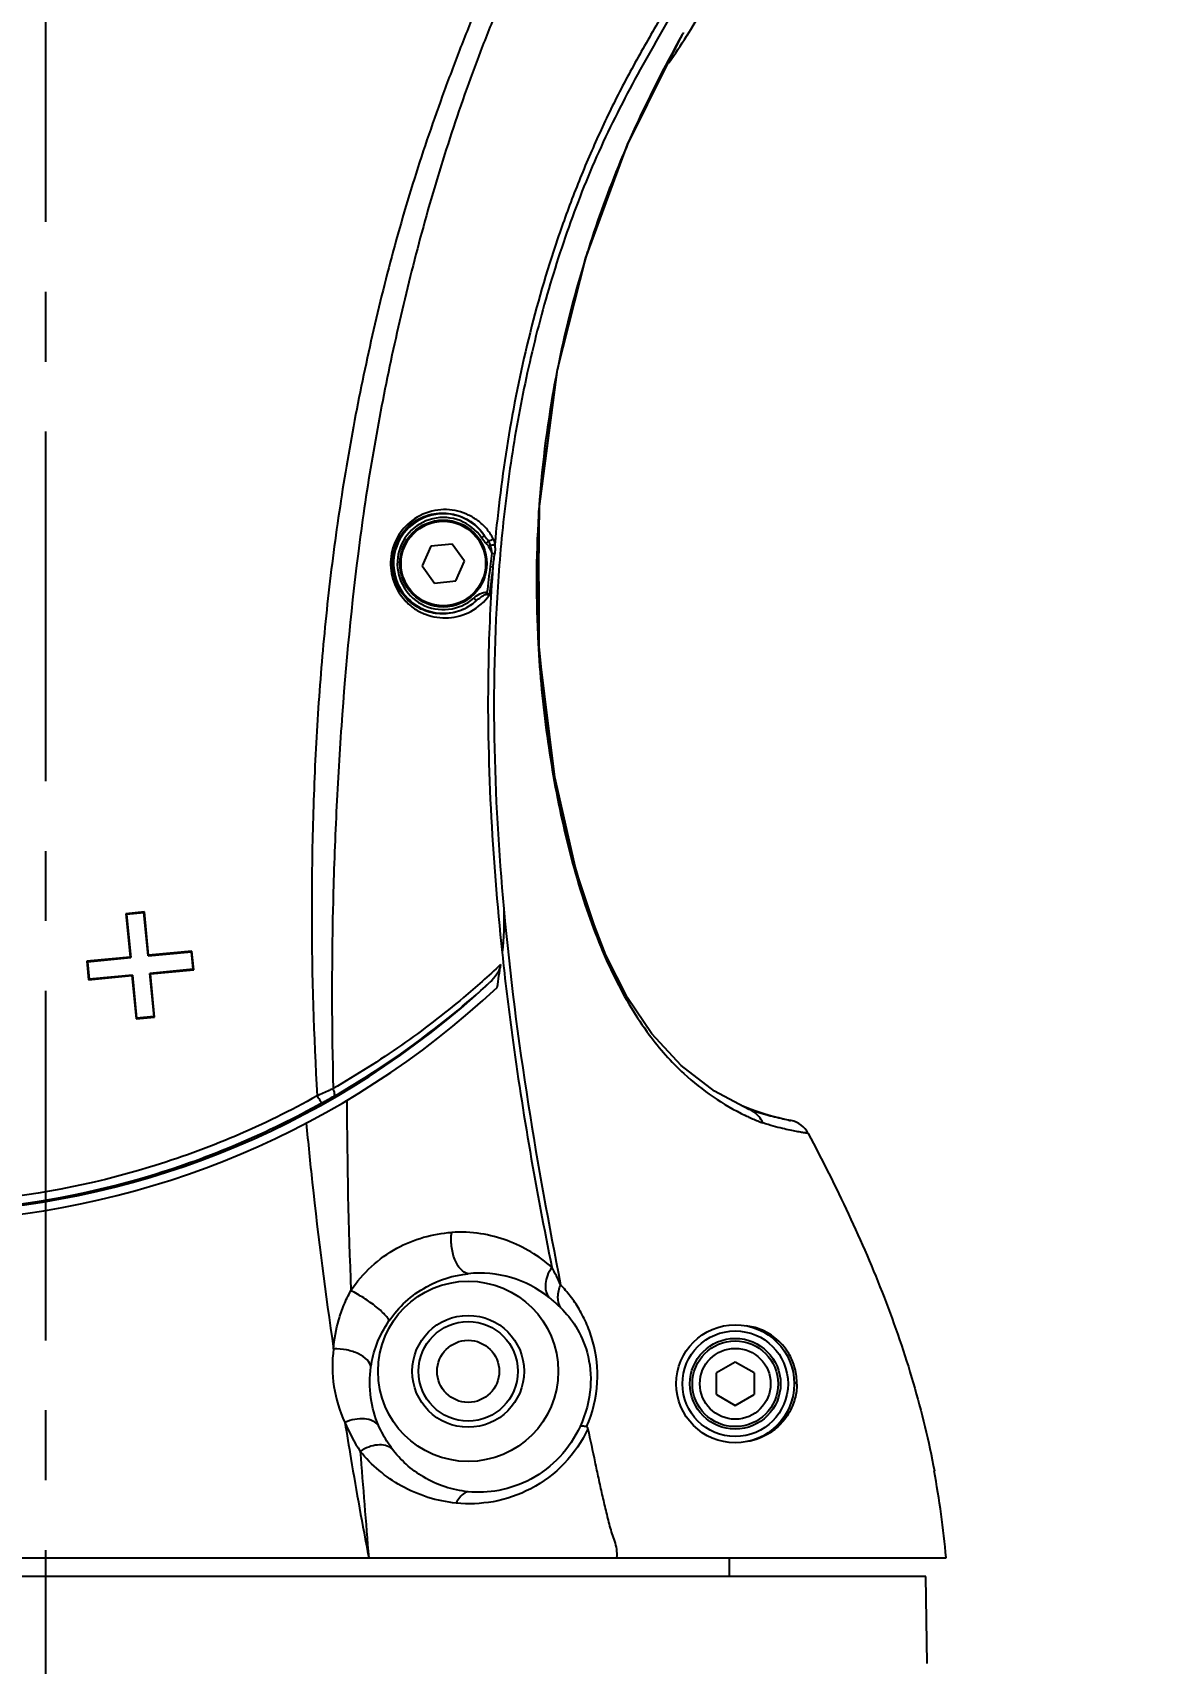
# Model space of a CAD drawing. Header units: millimetres. Extents: x 5828 to 6704, y 123 to 421.
# Drawn here: x 6604.46 to 6610.55, y 327.34 to 336.09 of the extents above; entities that cross this region are included whole.
import ezdxf

# ---------------------------------------------------------------- set-up
doc = ezdxf.new("R2010")
doc.units = ezdxf.units.MM
doc.linetypes.add('CENTER', pattern=[0.6, 0.375, -0.075, 0.075, -0.075])
for name, color, linetype in [('中心线', 7, 'Continuous'), ('外形图', 7, 'Continuous'), ('尺寸标注', 7, 'Continuous'), ('运动范围', 7, 'Continuous')]:
    doc.layers.add(name, color=color, linetype=linetype)
doc.styles.add('微软雅黑', font='msyh.ttc', dxfattribs={"height": 1.5})
doc.dimstyles.new('尺寸标注_1_15比例', dxfattribs={"dimtxt": 1.5, "dimasz": 1.25, "dimexe": 0.5, "dimexo": 0.4, "dimgap": 0.5, "dimtad": 1, "dimdec": 1, "dimlfac": 15, "dimdsep": 46, "dimtxsty": '微软雅黑', "dimcen": 0.09, "dimadec": 0, "dimazin": 0, "dimtp": 0.01, "dimtm": 0.01, "dimtfac": 1, "dimtdec": 1, "dimtofl": 0, "dimtmove": 0, "dimatfit": 3, "dimfxl": 1, "dimtolj": 1, "dimarcsym": 0})

# ---------------------------------------------------------------- blocks, each defined once
blk = doc.blocks.new('*D957')
at = {"layer": 'Defpoints', "color": 0}
for p in [(6604.5266, 374.6213), (6612.86, 316.2413), (6654.4669, 316.2413)]:
    blk.add_point(p, dxfattribs=at)
at = {"layer": '尺寸标注', "color": 0, "lineweight": -2}
for p, q in [((6604.9266, 374.6213), (6654.9669, 374.6213)), ((6654.4669, 373.3713), (6654.4669, 317.4913)), ((6613.26, 316.2413), (6654.9669, 316.2413))]:
    blk.add_line(p, q, dxfattribs=at)
at = {"layer": '尺寸标注', "color": 0}
for points in [[(6654.6753, 373.3713), (6654.2586, 373.3713), (6654.4669, 374.6213)], [(6654.2586, 317.4913), (6654.6753, 317.4913), (6654.4669, 316.2413)]]:
    blk.add_solid(points, dxfattribs=at)
at = {"layer": '尺寸标注', "color": 0, "insert": (6653.1913, 345.4313), "char_height": 1.5, "attachment_point": 5, "rotation": 90, "style": '微软雅黑'}
blk.add_mtext('\\A1;875.7', dxfattribs=at)
blk = doc.blocks.new('*D960')
at = {"layer": 'Defpoints', "color": 0}
for p in [(6596.4766, 338.2413), (6604.5266, 314.0742), (6604.5266, 305.242)]:
    blk.add_point(p, dxfattribs=at)
at = {"layer": '尺寸标注', "color": 0, "lineweight": -2}
for p, q in [((6596.4766, 337.8413), (6596.4766, 304.742)), ((6604.5266, 313.6742), (6604.5266, 304.742)), ((6597.7266, 305.242), (6603.2766, 305.242))]:
    blk.add_line(p, q, dxfattribs=at)
at = {"layer": '尺寸标注', "color": 0}
for points in [[(6597.7266, 305.4504), (6597.7266, 305.0337), (6596.4766, 305.242)], [(6603.2766, 305.0337), (6603.2766, 305.4504), (6604.5266, 305.242)]]:
    blk.add_solid(points, dxfattribs=at)
at = {"layer": '尺寸标注', "color": 0, "insert": (6600.5016, 306.5211), "char_height": 1.5, "attachment_point": 5, "style": '微软雅黑'}
blk.add_mtext('\\A1;120.8', dxfattribs=at)
blk = doc.blocks.new('*D961')
at = {"layer": 'Defpoints', "color": 0}
for p in [(6626.7151, 338.2413), (6604.5266, 314.0742), (6604.5266, 305.242)]:
    blk.add_point(p, dxfattribs=at)
at = {"layer": '尺寸标注', "color": 0, "lineweight": -2}
for p, q in [((6626.7151, 337.8413), (6626.7151, 304.742)), ((6604.5266, 313.6742), (6604.5266, 304.742)), ((6625.4651, 305.242), (6605.7766, 305.242))]:
    blk.add_line(p, q, dxfattribs=at)
at = {"layer": '尺寸标注', "color": 0}
for points in [[(6605.7766, 305.4504), (6605.7766, 305.0337), (6604.5266, 305.242)], [(6625.4651, 305.0337), (6625.4651, 305.4504), (6626.7151, 305.242)]]:
    blk.add_solid(points, dxfattribs=at)
at = {"layer": '尺寸标注', "color": 0, "insert": (6615.6208, 306.5172), "char_height": 1.5, "attachment_point": 5, "style": '微软雅黑'}
blk.add_mtext('\\A1;332.8', dxfattribs=at)
blk = doc.blocks.new('*D962')
at = {"layer": 'Defpoints', "color": 0}
for p in [(6640.9066, 338.2413), (6604.5266, 314.0742), (6640.9066, 296.1568)]:
    blk.add_point(p, dxfattribs=at)
at = {"layer": '尺寸标注', "color": 0, "lineweight": -2}
for p, q in [((6640.9066, 337.8413), (6640.9066, 295.6568)), ((6604.5266, 313.6742), (6604.5266, 295.6568)), ((6605.7766, 296.1568), (6639.6566, 296.1568))]:
    blk.add_line(p, q, dxfattribs=at)
at = {"layer": '尺寸标注', "color": 0}
for points in [[(6605.7766, 296.3651), (6605.7766, 295.9484), (6604.5266, 296.1568)], [(6639.6566, 295.9484), (6639.6566, 296.3651), (6640.9066, 296.1568)]]:
    blk.add_solid(points, dxfattribs=at)
at = {"layer": '尺寸标注', "color": 0, "insert": (6622.7166, 297.4199), "char_height": 1.5, "attachment_point": 5, "style": '微软雅黑'}
blk.add_mtext('\\A1;545.7', dxfattribs=at)
blk = doc.blocks.new('*D963')
at = {"layer": 'Defpoints', "color": 0}
for p in [(6568.1466, 338.2413), (6604.5266, 314.0742), (6604.5266, 296.1568)]:
    blk.add_point(p, dxfattribs=at)
at = {"layer": '尺寸标注', "color": 0, "lineweight": -2}
for p, q in [((6568.1466, 337.8413), (6568.1466, 295.6568)), ((6604.5266, 313.6742), (6604.5266, 295.6568)), ((6569.3966, 296.1568), (6603.2766, 296.1568))]:
    blk.add_line(p, q, dxfattribs=at)
at = {"layer": '尺寸标注', "color": 0}
for points in [[(6569.3966, 296.3651), (6569.3966, 295.9484), (6568.1466, 296.1568)], [(6603.2766, 295.9484), (6603.2766, 296.3651), (6604.5266, 296.1568)]]:
    blk.add_solid(points, dxfattribs=at)
at = {"layer": '尺寸标注', "color": 0, "insert": (6586.3366, 297.4199), "char_height": 1.5, "attachment_point": 5, "style": '微软雅黑'}
blk.add_mtext('\\A1;545.7', dxfattribs=at)

msp = doc.modelspace()

# ---------------------------------------------------------------- linework, layer by layer
at = {"layer": '中心线', "linetype": 'CENTER', "ltscale": 5}
msp.add_line((6604.5266, 314.0742), (6604.5266, 362.7169), dxfattribs=at)
at = {"layer": '外形图'}
for p, q in [((6607.9442, 336.0815), (6607.9448, 336.0825)), ((6607.9442, 336.0815), (6607.9442, 336.0815)), ((6607.9636, 336.0713), (6607.9678, 336.0784)), ((6607.9653, 336.0702), (6607.9697, 336.0772)), ((6607.646, 335.4832), (6607.8667, 335.9272)), ((6607.4229, 334.8784), (6607.646, 335.4832)), ((6607.2839, 334.3281), (6607.4229, 334.8784)), ((6607.173, 333.5199), (6607.2723, 334.282)), ((6607.2723, 334.2823), (6607.2718, 334.2824)), ((6607.1745, 332.7736), (6607.173, 333.5199)), ((6606.5926, 333.3341), (6606.5459, 333.2293)), ((6606.7066, 333.3461), (6606.5926, 333.3341)), ((6606.774, 333.2533), (6606.7066, 333.3461)), ((6606.8647, 333.3794), (6606.8813, 333.3906)), ((6606.9125, 333.3387), (6606.9033, 333.3331)), ((6606.5459, 333.2293), (6606.6133, 333.1365)), ((6606.7274, 333.1485), (6606.774, 333.2533)), ((6606.9208, 333.2967), (6606.9117, 333.2259)), ((6606.9117, 333.2259), (6606.9262, 333.2241)), ((6606.9208, 333.2967), (6606.9359, 333.2947)), ((6606.6133, 333.1365), (6606.7274, 333.1485)), ((6606.836, 333.0406), (6606.8229, 333.0556)), ((6607.1666, 332.8572), (6607.1672, 332.8455)), ((6607.1684, 332.8574), (6607.1687, 332.8457)), ((6607.2586, 332.0953), (6607.1745, 332.7736)), ((6607.3735, 331.593), (6607.2586, 332.0953)), ((6607.4669, 331.308), (6607.3735, 331.593)), ((6605.0563, 331.3722), (6604.9567, 331.3626)), ((6604.9567, 331.3626), (6604.9791, 331.1303)), ((6604.9599, 331.3599), (6605.0536, 331.3689)), ((6604.9599, 331.3599), (6604.9823, 331.1276)), ((6605.076, 331.1367), (6605.0536, 331.3689)), ((6605.0786, 331.1399), (6605.0563, 331.3722)), ((6604.9791, 331.1303), (6604.7468, 331.108)), ((6604.7501, 331.1053), (6604.9823, 331.1276)), ((6604.9823, 331.1276), (6604.9791, 331.1303)), ((6605.076, 331.1367), (6605.3082, 331.159)), ((6605.076, 331.1367), (6605.0786, 331.1399)), ((6605.3109, 331.1623), (6605.0786, 331.1399)), ((6605.3173, 331.0654), (6605.3082, 331.159)), ((6605.3205, 331.0627), (6605.3109, 331.1623)), ((6604.7501, 331.1053), (6604.7468, 331.108)), ((6604.7468, 331.108), (6604.7564, 331.0084)), ((6604.7501, 331.1053), (6604.7591, 331.0116)), ((6604.7564, 331.0084), (6604.9887, 331.0308)), ((6604.9913, 331.034), (6604.7591, 331.0116)), ((6604.9913, 331.034), (6604.9887, 331.0308)), ((6604.9887, 331.0308), (6605.011, 330.7985)), ((6604.9913, 331.034), (6605.0137, 330.8017)), ((6605.3173, 331.0654), (6605.085, 331.043)), ((6605.085, 331.043), (6605.0882, 331.0404)), ((6605.1073, 330.8107), (6605.085, 331.043)), ((6605.0882, 331.0404), (6605.3205, 331.0627)), ((6605.1106, 330.8081), (6605.0882, 331.0404)), ((6604.7591, 331.0116), (6604.7564, 331.0084)), ((6605.011, 330.7985), (6605.1106, 330.8081)), ((6605.1073, 330.8107), (6605.0137, 330.8017)), ((6608.2982, 330.3171), (6608.2576, 330.3334)), ((6608.2801, 330.2818), (6608.2837, 330.2801)), ((6608.2809, 330.2808), (6608.2845, 330.2791)), ((6608.3375, 330.3029), (6608.2982, 330.3171)), ((6608.3177, 330.3069), (6608.2993, 330.3137)), ((6608.3749, 330.2907), (6608.3375, 330.3029)), ((6608.379, 330.2894), (6608.3498, 330.2988)), ((6608.3796, 330.287), (6608.362, 330.2923)), ((6608.5234, 330.2533), (6608.4933, 330.2591)), ((6608.5234, 330.2532), (6608.4933, 330.2591)), ((6608.5256, 330.2529), (6608.5234, 330.2533)), ((6608.5258, 330.2528), (6608.5256, 330.2529)), ((6608.5259, 330.2528), (6608.5256, 330.2529)), ((6608.5259, 330.2528), (6608.5259, 330.2528)), ((6608.2266, 328.958), (6608.1256, 328.8996)), ((6608.3277, 328.8996), (6608.2266, 328.958)), ((6608.1256, 328.783), (6608.1256, 328.8996)), ((6608.3277, 328.8996), (6608.3277, 328.783)), ((6608.1256, 328.783), (6608.2266, 328.7246)), ((6608.2266, 328.7246), (6608.3277, 328.783)), ((6609.2954, 328.3746), (6609.2937, 328.3746)), ((6599.6934, 327.908), (6609.3582, 327.908)), ((6608.1933, 327.908), (6608.1933, 327.808)), ((6609.2487, 327.808), (6599.8027, 327.808)), ((6609.2569, 327.3413), (6609.2487, 327.808))]:
    msp.add_line(p, q, dxfattribs=at)
for points in [[(6607.2723, 334.2823), (6607.4239, 334.8817), (6607.6486, 335.4892), (6607.9442, 336.0815)], [(6608.3, 330.3134), (6608.1159, 330.4102), (6607.9356, 330.549), (6607.7788, 330.7193), (6607.6484, 330.9121), (6607.5318, 331.1405), (6607.424, 331.4186), (6607.3222, 331.7724), (6607.2306, 332.2372), (6607.1683, 332.85), (6607.1757, 333.5641), (6607.2723, 334.2823)], [(6608.3784, 330.2873), (6608.348, 330.2967), (6608.3177, 330.3069)], [(6608.5026, 330.2575), (6608.4928, 330.2596), (6608.4793, 330.2626), (6608.4602, 330.2671), (6608.4357, 330.2733), (6608.4079, 330.2809), (6608.3749, 330.2907)], [(6608.4258, 330.2759), (6608.4042, 330.2819), (6608.379, 330.2894)], [(6608.4746, 330.2637), (6608.4607, 330.267), (6608.4446, 330.271), (6608.4258, 330.2759)], [(6608.5147, 330.255), (6608.5098, 330.256), (6608.5026, 330.2575)]]:
    msp.add_lwpolyline(points, dxfattribs=at)
for centre, radius in [((6606.66, 333.2413), 0.2333), ((6606.66, 333.2413), 0.2267), ((6606.7933, 328.908), 0.4836), ((6606.7933, 328.908), 0.3), ((6606.7933, 328.908), 0.2667), ((6608.2266, 328.8413), 0.3167), ((6608.2266, 328.8413), 0.2833), ((6606.7933, 328.908), 0.1667), ((6608.2266, 328.8413), 0.2433), ((6608.2266, 328.8413), 0.23), ((6608.2266, 328.8413), 0.19)]:
    msp.add_circle(centre, radius, dxfattribs=at)
for centre, radius, start, end in [((6604.5175, 338.2452), 4.0765, 327.87048, 335.74154), ((6604.5264, 338.2402), 4.0663, 325.33369, 327.74716), ((6608.1525, 335.9558), 0.2433, 148.64908, 149.65822), ((6613.042, 333.1532), 5.878, 155.88433, 157.23626), ((6613.1137, 333.1234), 5.9556, 157.23851, 162.03045), ((6613.112, 333.1238), 5.9539, 162.02916, 163.04746), ((6613.1323, 333.1181), 5.9749, 163.05219, 168.76386), ((6612.9807, 333.147), 5.8207, 168.75154, 175.51979), ((6613.0143, 333.145), 5.8543, 175.52638, 176.08155), ((6606.66, 333.2413), 0.267, 34.00545, 311.25494), ((6606.66, 333.2413), 0.247, 34.00523, 311.25505), ((6613.0958, 333.1403), 5.9359, 176.08999, 182.73386), ((6606.6557, 333.2428), 0.2696, 125.8458, 126.59068), ((6606.6556, 333.2429), 0.2695, 124.11391, 125.84556), ((6607.193, 333.5983), 0.3745, 213.66828, 218.9494), ((6622.0556, 331.2793), 15.2684, 172.67529, 173.20714), ((6622.2521, 331.2526), 15.4523, 172.66989, 173.23318), ((6605.0779, 333.7723), 1.942, 338.99622, 339.28122), ((6606.6578, 333.2385), 0.2664, 306.22657, 311.99986), ((6603.76, 334.3746), 4.6667, 233.29846, 313.11276), ((6603.76, 334.3746), 4.62, 233.47312, 312.98669), ((6603.7246, 334.4796), 4.7211, 299.84188, 312.43254), ((6602.4403, 336.719), 7.3027, 299.25395, 299.83897), ((6634.7498, 330.47), 28.6081, 180.21698, 182.26153), ((6608.2444, 330.1802), 0.1443, 55.81711, 67.342), ((6608.2459, 330.1826), 0.1415, 39.94398, 55.76632), ((6608.2462, 330.1832), 0.1408, 24.06988, 39.85416), ((6608.6794, 331.0648), 0.8787, 248.83358, 249.71873), ((6609.0706, 333.0361), 2.8361, 258.6955, 258.87542), ((6608.5003, 330.122), 0.1333, 27.77432, 78.93204), ((6605.8068, 328.6838), 1.6351, 24.91601, 28.58388), ((6606.8554, 328.8409), 0.5941, 51.21223, 95.99685), ((6606.775, 328.9355), 0.7103, 172.45074, 205.12183), ((6608.1972, 328.8408), 0.3602, 0.58429, 1.2518), ((6608.2411, 328.8443), 0.3164, 359.22293, 0.03426), ((6606.9357, 328.9612), 0.8678, 202.15402, 213.78117), ((6659.9208, 332.4903), 53.8561, 184.27174, 184.88099), ((6604.6636, 327.4971), 4.7125, 5.00164, 10.73178)]:
    msp.add_arc(centre, radius, start, end, dxfattribs=at)
for points, knots in [([(6600.8167, 331.2116), (6600.8015, 331.6072), (6600.7735, 332.4003), (6600.7463, 333.3926), (6600.7266, 334.1883), (6600.7119, 334.7853), (6600.696, 335.3823), (6600.6774, 335.9792), (6600.6607, 336.4766), (6600.6471, 336.8746), (6600.6354, 337.1729), (6600.6207, 337.4712), (6600.6028, 337.7693), (6600.59, 338.0678), (6600.59, 338.3667), (6600.6082, 338.6653), (6600.6631, 339.0603), (6600.7947, 339.5428), (6601.0337, 340.0925), (6601.3546, 340.5991), (6601.7479, 341.0516), (6602.2053, 341.4394), (6602.716, 341.7535), (6603.2683, 341.9868), (6603.8497, 342.1337), (6604.4466, 342.1908), (6605.0452, 342.1571), (6605.632, 342.0335), (6606.1934, 341.8229), (6606.7165, 341.5298), (6607.1893, 341.161), (6607.7371, 340.5808), (6608.2466, 339.7097), (6608.4263, 338.9216), (6608.4553, 338.5256)], [0, 0, 0, 0, 0.062176, 0.124663, 0.155927, 0.187195, 0.218465, 0.249735, 0.281007, 0.296643, 0.312279, 0.327914, 0.343549, 0.359185, 0.374837, 0.390489, 0.406129, 0.437414, 0.46869, 0.499963, 0.531236, 0.56251, 0.593786, 0.625061, 0.656336, 0.687611, 0.718886, 0.750161, 0.781436, 0.812711, 0.843986, 0.875261, 0.93763, 1, 1, 1, 1]), ([(6608.4553, 338.5256), (6608.4667, 338.3712), (6608.4711, 338.0608), (6608.422, 337.5978), (6608.32, 337.1438), (6608.1926, 336.777), (6608.0582, 336.4979), (6607.9461, 336.2946), (6607.8299, 336.0934), (6607.6774, 335.8241), (6607.4993, 335.4801), (6607.3273, 335.0481), (6607.189, 334.6044), (6607.0818, 334.1522), (6607.005, 333.6941), (6606.9398, 333.0791), (6606.9201, 332.3083), (6606.9567, 331.6938), (6606.9846, 331.3887)], [0, 0, 0, 0, 0.062619, 0.125213, 0.187867, 0.250488, 0.281748, 0.313044, 0.344378, 0.375699, 0.438251, 0.500859, 0.563496, 0.626089, 0.688671, 0.751237, 0.876083, 1, 1, 1, 1]), ([(6607.4683, 338.0866), (6607.46, 337.9208), (6607.4154, 337.5893), (6607.2787, 337.1955), (6607.1437, 336.8923), (6607.0363, 336.6676), (6606.9305, 336.4423), (6606.8327, 336.2134), (6606.741, 335.9819), (6606.6249, 335.6709), (6606.491, 335.278), (6606.3558, 334.7986), (6606.242, 334.3137), (6606.1472, 333.8248), (6606.0716, 333.3325), (6606.0154, 332.8378), (6605.9784, 332.3419), (6605.9575, 331.8466), (6605.949, 331.1944), (6605.9645, 330.7075), (6605.9833, 330.3856)], [0, 0, 0, 0, 0.062786, 0.125558, 0.156971, 0.188356, 0.21973, 0.251112, 0.282509, 0.313907, 0.376677, 0.439451, 0.502236, 0.565013, 0.627791, 0.690565, 0.753297, 0.815856, 0.878043, 1, 1, 1, 1]), ([(6607.574, 338.0807), (6607.5673, 337.916), (6607.5267, 337.5865), (6607.3983, 337.1927), (6607.2643, 336.8913), (6607.1554, 336.6694), (6607.0481, 336.4466), (6606.9499, 336.2196), (6606.8587, 335.9897), (6606.7451, 335.6802), (6606.617, 335.2883), (6606.4867, 334.8111), (6606.3751, 334.3292), (6606.2813, 333.8436), (6606.1824, 333.1916), (6606.1202, 332.5354), (6606.0826, 331.8791), (6606.0595, 331.2305), (6606.0608, 330.7457), (6606.0689, 330.4248)], [0, 0, 0, 0, 0.062762, 0.125516, 0.156904, 0.188277, 0.219646, 0.251019, 0.282404, 0.313787, 0.37653, 0.439277, 0.502034, 0.564784, 0.627532, 0.752976, 0.815538, 0.87777, 1, 1, 1, 1]), ([(6608.354, 337.552), (6608.3386, 337.46), (6608.2997, 337.2773), (6608.2187, 337.009), (6608.1181, 336.7477), (6608.0043, 336.4918), (6607.8708, 336.2456), (6607.7301, 336.0037), (6607.5957, 335.758), (6607.4755, 335.5051), (6607.3672, 335.2469), (6607.2391, 334.8963), (6607.1094, 334.4476), (6606.9995, 333.8985), (6606.9531, 333.5281), (6606.9359, 333.3424)], [0, 0, 0, 0, 0.062506, 0.125013, 0.187522, 0.250034, 0.312537, 0.375059, 0.437558, 0.500079, 0.562595, 0.625108, 0.750098, 0.875074, 1, 1, 1, 1]), ([(6607.9381, 336.0711), (6607.9387, 336.0721), (6607.9407, 336.0755), (6607.9428, 336.0789), (6607.9442, 336.0815)], [0, 0, 0, 0, 0.272772, 1, 1, 1, 1]), ([(6606.9274, 333.3737), (6606.9177, 333.3934), (6606.8938, 333.4294), (6606.8473, 333.4721), (6606.7947, 333.5031), (6606.7378, 333.5242), (6606.6767, 333.533), (6606.5904, 333.5261), (6606.5275, 333.4981), (6606.4917, 333.4712)], [0, 0, 0, 0, 0.130127, 0.252514, 0.37136, 0.489933, 0.610065, 0.734242, 1, 1, 1, 1]), ([(6606.5045, 333.466), (6606.5359, 333.4873), (6606.6058, 333.5156), (6606.7148, 333.5127), (6606.8122, 333.4709), (6606.862, 333.4202), (6606.8813, 333.3906)], [0, 0, 0, 0, 0.268256, 0.513578, 0.750851, 1, 1, 1, 1]), ([(6606.4917, 333.4712), (6606.4604, 333.4478), (6606.4057, 333.3852), (6606.3689, 333.2655), (6606.3851, 333.1422), (6606.4276, 333.0725), (6606.4533, 333.0442)], [0, 0, 0, 0, 0.244464, 0.503855, 0.760747, 1, 1, 1, 1]), ([(6606.8152, 333.0236), (6606.79, 333.0052), (6606.7338, 332.9772), (6606.6405, 332.9665), (6606.5468, 332.9878), (6606.4608, 333.0447), (6606.3972, 333.138), (6606.3768, 333.2575), (6606.4107, 333.3754), (6606.4645, 333.4366), (6606.495, 333.4593)], [0, 0, 0, 0, 0.111213, 0.218406, 0.328579, 0.446888, 0.577352, 0.719762, 0.86461, 1, 1, 1, 1]), ([(6606.9018, 333.3628), (6606.9011, 333.362), (6606.8973, 333.3577), (6606.8935, 333.3534), (6606.8903, 333.3499)], [0, 0, 0, 0, 0.184917, 1, 1, 1, 1]), ([(6606.9275, 333.3737), (6606.9242, 333.37), (6606.916, 333.3646), (6606.9063, 333.3622), (6606.9018, 333.3628)], [0, 0, 0, 0, 0.521505, 1, 1, 1, 1]), ([(6606.9125, 333.3387), (6606.9104, 333.3451), (6606.9072, 333.3533), (6606.903, 333.3611), (6606.9018, 333.3628)], [0, 0, 0, 0, 0.757223, 1, 1, 1, 1]), ([(6606.936, 333.3424), (6606.9344, 333.3417), (6606.9267, 333.3395), (6606.9187, 333.3386), (6606.9125, 333.3387)], [0, 0, 0, 0, 0.221841, 1, 1, 1, 1]), ([(6606.9276, 333.3737), (6606.9288, 333.3714), (6606.9329, 333.3614), (6606.935, 333.3506), (6606.936, 333.3424)], [0, 0, 0, 0, 0.237891, 1, 1, 1, 1]), ([(6606.936, 333.3424), (6606.9366, 333.3385), (6606.9383, 333.3227), (6606.9375, 333.3066), (6606.9359, 333.2947)], [0, 0, 0, 0, 0.245319, 1, 1, 1, 1]), ([(6606.9261, 333.2241), (6606.913, 333.0507), (6606.8813, 332.3605), (6606.9217, 331.6685), (6606.9757, 331.1546)], [0, 0, 0, 0, 0.251746, 1, 1, 1, 1]), ([(6606.4533, 333.0442), (6606.4689, 333.0271), (6606.5034, 332.9972), (6606.5812, 332.9578), (6606.6882, 332.9414), (6606.8143, 332.9772), (6606.882, 333.0365), (6606.9074, 333.0733)], [0, 0, 0, 0, 0.133943, 0.261092, 0.501844, 0.740534, 1, 1, 1, 1]), ([(6606.8229, 333.0556), (6606.833, 333.0643), (6606.8536, 333.0791), (6606.882, 333.0897), (6606.8943, 333.0853)], [0, 0, 0, 0, 0.505428, 1, 1, 1, 1]), ([(6606.836, 333.0406), (6606.8443, 333.0479), (6606.8571, 333.0584), (6606.8748, 333.071), (6606.8853, 333.0764), (6606.8909, 333.0763)], [0, 0, 0, 0, 0.498651, 0.749389, 1, 1, 1, 1]), ([(6606.8909, 333.0763), (6606.8924, 333.0761), (6606.898, 333.0751), (6606.9035, 333.074), (6606.9075, 333.0733)], [0, 0, 0, 0, 0.280149, 1, 1, 1, 1]), ([(6606.9075, 333.0733), (6606.9067, 333.0744), (6606.9028, 333.0789), (6606.8981, 333.0827), (6606.8943, 333.0853)], [0, 0, 0, 0, 0.226993, 1, 1, 1, 1]), ([(6607.1672, 332.8455), (6607.1754, 332.679), (6607.2057, 332.3493), (6607.2892, 331.8686), (6607.4085, 331.4214), (6607.562, 331.0334), (6607.742, 330.7277), (6607.9711, 330.4687), (6608.1611, 330.3381), (6608.2809, 330.2808)], [0, 0, 0, 0, 0.17135, 0.339832, 0.500996, 0.646228, 0.767431, 0.863447, 1, 1, 1, 1]), ([(6606.9846, 331.3887), (6607.0164, 331.038), (6607.1023, 330.3629), (6607.2265, 329.6943), (6607.2897, 329.3727)], [0, 0, 0, 0, 0.517906, 1, 1, 1, 1]), ([(6606.9757, 331.1546), (6606.9912, 331.0066), (6607.0595, 330.4407), (6607.1588, 329.8789), (6607.2426, 329.4661)], [0, 0, 0, 0, 0.261014, 1, 1, 1, 1]), ([(6606.9672, 331.0898), (6606.9029, 331.0286), (6606.7315, 330.8779), (6606.4357, 330.6494), (6606.1943, 330.4979), (6606.0689, 330.4248)], [0, 0, 0, 0, 0.23765, 0.611139, 1, 1, 1, 1]), ([(6606.9673, 331.0898), (6606.9647, 331.0713), (6606.9483, 331.0362), (6606.9237, 331.0078), (6606.91, 330.995)], [0, 0, 0, 0, 0.499174, 1, 1, 1, 1]), ([(6606.0689, 330.4248), (6606.062, 330.4214), (6606.0336, 330.4081), (6606.005, 330.3952), (6605.9833, 330.3856)], [0, 0, 0, 0, 0.244728, 1, 1, 1, 1]), ([(6606.0738, 330.3845), (6606.0754, 330.3855), (6606.0775, 330.3905), (6606.0765, 330.4044), (6606.0724, 330.4162), (6606.0689, 330.4248)], [0, 0, 0, 0, 0.132976, 0.342026, 1, 1, 1, 1]), ([(6606.009, 330.3477), (6605.7185, 330.1852), (6605.1002, 329.9225), (6604.1115, 329.7379), (6603.1061, 329.7693), (6602.455, 329.9351), (6602.1431, 330.0518)], [0, 0, 0, 0, 0.250035, 0.500011, 0.749826, 1, 1, 1, 1]), ([(6605.9833, 330.3856), (6605.699, 330.2262), (6605.0929, 329.969), (6604.4463, 329.8459), (6604.1208, 329.8188)], [0, 0, 0, 0, 0.499432, 1, 1, 1, 1]), ([(6606.009, 330.3477), (6606.0086, 330.3476), (6606.0074, 330.3487), (6606.0058, 330.3505), (6606.0033, 330.3538), (6605.9989, 330.3602), (6605.9921, 330.3709), (6605.9865, 330.3802), (6605.9833, 330.3856)], [0, 0, 0, 0, 0.027077, 0.085319, 0.17315, 0.287631, 0.591022, 1, 1, 1, 1]), ([(6608.2845, 330.2791), (6608.2912, 330.2759), (6608.3168, 330.264), (6608.3428, 330.253), (6608.3621, 330.2455)], [0, 0, 0, 0, 0.264408, 1, 1, 1, 1]), ([(6608.4933, 330.2591), (6608.4863, 330.2606), (6608.4482, 330.2686), (6608.4103, 330.2781), (6608.3796, 330.287)], [0, 0, 0, 0, 0.181145, 1, 1, 1, 1]), ([(6605.9242, 330.2402), (6605.9342, 330.134), (6605.9751, 329.7293), (6606.0275, 329.3258), (6606.0708, 329.0289)], [0, 0, 0, 0, 0.262236, 1, 1, 1, 1]), ([(6608.6182, 330.1841), (6608.618, 330.1845), (6608.6163, 330.1844), (6608.6136, 330.1851), (6608.6085, 330.1856), (6608.6018, 330.1867), (6608.593, 330.188), (6608.5775, 330.1906), (6608.5534, 330.1949), (6608.519, 330.2017), (6608.4773, 330.2109), (6608.4282, 330.2236), (6608.3933, 330.2344), (6608.3748, 330.2406)], [0, 0, 0, 0, 0.004517, 0.016606, 0.036388, 0.063947, 0.09936, 0.142624, 0.252333, 0.392382, 0.562942, 0.764976, 1, 1, 1, 1]), ([(6608.6183, 330.1842), (6608.7687, 329.8985), (6608.9789, 329.4603), (6609.1891, 328.8484), (6609.2652, 328.5335), (6609.2954, 328.3746)], [0, 0, 0, 0, 0.499612, 0.749703, 1, 1, 1, 1]), ([(6606.164, 329.3411), (6606.1952, 329.3884), (6606.2693, 329.4752), (6606.4448, 329.6013), (6606.603, 329.6473), (6606.7048, 329.6533)], [0, 0, 0, 0, 0.263773, 0.525141, 1, 1, 1, 1]), ([(6606.7933, 329.4317), (6606.778, 329.4346), (6606.7556, 329.4505), (6606.7346, 329.4797), (6606.715, 329.5203), (6606.7013, 329.5793), (6606.7013, 329.6288), (6606.7048, 329.6533)], [0, 0, 0, 0, 0.182722, 0.296597, 0.424718, 0.709271, 1, 1, 1, 1]), ([(6607.2426, 329.4661), (6607.2081, 329.497), (6607.1319, 329.5522), (6607.0029, 329.6143), (6606.8586, 329.652), (6606.7567, 329.6564), (6606.7048, 329.6533)], [0, 0, 0, 0, 0.238211, 0.480511, 0.73237, 1, 1, 1, 1]), ([(6607.2275, 329.304), (6607.2204, 329.314), (6607.2101, 329.3386), (6607.2085, 329.3802), (6607.2193, 329.4244), (6607.2337, 329.4525), (6607.2426, 329.4662)], [0, 0, 0, 0, 0.214525, 0.452423, 0.71629, 1, 1, 1, 1]), ([(6606.3682, 329.1783), (6606.4193, 329.2533), (6606.5495, 329.3721), (6606.7155, 329.4236), (6606.7933, 329.4317)], [0, 0, 0, 0, 0.536876, 1, 1, 1, 1]), ([(6607.2899, 329.2487), (6607.2801, 329.2663), (6607.2702, 329.3098), (6607.2807, 329.3523), (6607.2897, 329.3727)], [0, 0, 0, 0, 0.474431, 1, 1, 1, 1]), ([(6607.429, 328.6103), (6607.4624, 328.685), (6607.4996, 328.8397), (6607.4785, 329.0295), (6607.4332, 329.1583), (6607.3919, 329.2401), (6607.3437, 329.311), (6607.3076, 329.3528), (6607.2896, 329.3727)], [0, 0, 0, 0, 0.299378, 0.567231, 0.68697, 0.798156, 0.901788, 1, 1, 1, 1]), ([(6606.0709, 329.0288), (6606.0749, 329.0813), (6606.0896, 329.1611), (6606.1252, 329.2646), (6606.1501, 329.3158), (6606.164, 329.3411)], [0, 0, 0, 0, 0.481454, 0.735513, 1, 1, 1, 1]), ([(6606.3682, 329.1783), (6606.3682, 329.1827), (6606.3624, 329.1937), (6606.3489, 329.2102), (6606.3275, 329.231), (6606.2892, 329.2631), (6606.2347, 329.3017), (6606.1877, 329.3293), (6606.164, 329.3411)], [0, 0, 0, 0, 0.049634, 0.132391, 0.246004, 0.384232, 0.699326, 1, 1, 1, 1]), ([(6607.2275, 329.304), (6607.2333, 329.2993), (6607.2547, 329.2816), (6607.2752, 329.2629), (6607.2899, 329.2487)], [0, 0, 0, 0, 0.266602, 1, 1, 1, 1]), ([(6607.2899, 329.2487), (6607.3205, 329.219), (6607.3799, 329.1455), (6607.443, 329.0007), (6607.461, 328.8123), (6607.4248, 328.6784), (6607.3936, 328.6129)], [0, 0, 0, 0, 0.186806, 0.409134, 0.682281, 1, 1, 1, 1]), ([(6606.2712, 328.9313), (6606.2773, 328.9727), (6606.2999, 329.0596), (6606.3417, 329.1393), (6606.3682, 329.1783)], [0, 0, 0, 0, 0.470396, 1, 1, 1, 1]), ([(6608.5574, 328.8487), (6608.5567, 328.8779), (6608.5484, 328.9324), (6608.511, 329.0168), (6608.4492, 329.0876), (6608.3786, 329.1286), (6608.3246, 329.146), (6608.2981, 329.1506), (6608.2849, 329.1525)], [0, 0, 0, 0, 0.19784, 0.366658, 0.618151, 0.818234, 0.910191, 1, 1, 1, 1]), ([(6606.2712, 328.9313), (6606.2692, 328.9454), (6606.2502, 328.9755), (6606.2027, 329.0055), (6606.1405, 329.0254), (6606.0943, 329.0295), (6606.0709, 329.0288)], [0, 0, 0, 0, 0.181135, 0.419059, 0.702843, 1, 1, 1, 1]), ([(6606.3126, 328.6176), (6606.2924, 328.6647), (6606.263, 328.7685), (6606.2632, 328.8767), (6606.2712, 328.9313)], [0, 0, 0, 0, 0.481859, 1, 1, 1, 1]), ([(6608.5432, 328.8476), (6608.5442, 328.8475), (6608.5478, 328.847), (6608.5513, 328.8464), (6608.5538, 328.8457)], [0, 0, 0, 0, 0.280094, 1, 1, 1, 1]), ([(6608.5574, 328.84), (6608.5573, 328.8301), (6608.5552, 328.7941), (6608.5469, 328.7584), (6608.5377, 328.7338)], [0, 0, 0, 0, 0.273031, 1, 1, 1, 1]), ([(6608.5377, 328.7338), (6608.5265, 328.7034), (6608.4963, 328.6495), (6608.4159, 328.5705), (6608.3388, 328.5383), (6608.2882, 328.5307)], [0, 0, 0, 0, 0.289706, 0.542142, 1, 1, 1, 1]), ([(6606.3126, 328.6176), (6606.3043, 328.6278), (6606.2803, 328.645), (6606.235, 328.6552), (6606.1836, 328.652), (6606.149, 328.6413), (6606.1319, 328.634)], [0, 0, 0, 0, 0.205132, 0.441683, 0.710547, 1, 1, 1, 1]), ([(6606.1319, 328.634), (6606.1423, 328.5694), (6606.1824, 328.3269), (6606.2255, 328.0849), (6606.26, 327.9079)], [0, 0, 0, 0, 0.266204, 1, 1, 1, 1]), ([(6606.3844, 328.4936), (6606.3774, 328.503), (6606.3499, 328.5421), (6606.3269, 328.5844), (6606.3126, 328.6176)], [0, 0, 0, 0, 0.245413, 1, 1, 1, 1]), ([(6607.4358, 328.6002), (6607.4041, 328.532), (6607.3179, 328.4053), (6607.1381, 328.2695), (6606.934, 328.1998), (6606.7947, 328.1945), (6606.729, 328.2009)], [0, 0, 0, 0, 0.26127, 0.522185, 0.770156, 1, 1, 1, 1]), ([(6607.3936, 328.6129), (6607.367, 328.5532), (6607.2933, 328.4419), (6607.1387, 328.323), (6606.9652, 328.262), (6606.8478, 328.257), (6606.7933, 328.2623)], [0, 0, 0, 0, 0.265053, 0.530393, 0.777596, 1, 1, 1, 1]), ([(6607.4289, 328.6103), (6607.4215, 328.6121), (6607.4114, 328.614), (6607.3995, 328.614), (6607.3951, 328.6136), (6607.3936, 328.6129)], [0, 0, 0, 0, 0.638745, 0.854845, 1, 1, 1, 1]), ([(6607.4358, 328.6001), (6607.4355, 328.6014), (6607.4356, 328.6039), (6607.4339, 328.607), (6607.4323, 328.61), (6607.43, 328.6105), (6607.429, 328.6103)], [0, 0, 0, 0, 0.287051, 0.540123, 0.775501, 1, 1, 1, 1]), ([(6607.4357, 328.6002), (6607.4481, 328.5407), (6607.4669, 328.4521), (6607.4922, 328.3345), (6607.511, 328.2478), (6607.5284, 328.1764), (6607.5415, 328.1196), (6607.5514, 328.0774), (6607.5644, 328.0367), (6607.5798, 327.9969), (6607.5908, 327.954), (6607.5914, 327.9235), (6607.5895, 327.908)], [0, 0, 0, 0, 0.256414, 0.38264, 0.507628, 0.631165, 0.692752, 0.753912, 0.813819, 0.873106, 0.934126, 1, 1, 1, 1]), ([(6606.3844, 328.4936), (6606.3743, 328.5013), (6606.3487, 328.5127), (6606.305, 328.5148), (6606.2584, 328.5035), (6606.2287, 328.4881), (6606.2143, 328.4787)], [0, 0, 0, 0, 0.212222, 0.449881, 0.715067, 1, 1, 1, 1]), ([(6606.729, 328.2009), (6606.6264, 328.2109), (6606.4306, 328.2728), (6606.2746, 328.4043), (6606.2143, 328.4787)], [0, 0, 0, 0, 0.518404, 1, 1, 1, 1]), ([(6606.7933, 328.2623), (6606.7095, 328.2706), (6606.5516, 328.3222), (6606.4298, 328.4329), (6606.3844, 328.4936)], [0, 0, 0, 0, 0.526335, 1, 1, 1, 1]), ([(6606.7933, 328.2623), (6606.7871, 328.2612), (6606.7583, 328.2498), (6606.7395, 328.2224), (6606.729, 328.2009)], [0, 0, 0, 0, 0.208603, 1, 1, 1, 1])]:
    msp.add_open_spline(points, degree=3, knots=knots, dxfattribs=at)
for points in [[(6607.9382, 336.0711), (6607.8439, 335.9028), (6607.7558, 335.7309), (6607.677, 335.5548)], [(6607.9425, 336.0788), (6607.941, 336.0762), (6607.9396, 336.0737), (6607.9382, 336.0711)], [(6607.9491, 336.0895), (6607.9476, 336.0871), (6607.9461, 336.0848), (6607.9447, 336.0824)], [(6606.8903, 333.3499), (6606.8806, 333.3586), (6606.872, 333.3687), (6606.8647, 333.3794)], [(6606.8903, 333.3499), (6606.8956, 333.3452), (6606.8996, 333.3391), (6606.9033, 333.3331)], [(6606.9033, 333.3331), (6606.9104, 333.3216), (6606.916, 333.3093), (6606.9208, 333.2967)], [(6606.9208, 333.2966), (6606.9194, 333.3109), (6606.9169, 333.3251), (6606.9125, 333.3387)], [(6606.9262, 333.2241), (6606.9297, 333.2476), (6606.9324, 333.2712), (6606.9359, 333.2947)], [(6606.9846, 331.3887), (6606.9862, 331.3106), (6606.9852, 331.2321), (6606.9757, 331.1546)], [(6606.9493, 330.9679), (6606.9558, 331.0085), (6606.9617, 331.0491), (6606.9673, 331.0898)], [(6608.5538, 328.8457), (6608.5551, 328.8454), (6608.5563, 328.845), (6608.5575, 328.8445)]]:
    msp.add_open_spline(points, degree=3, dxfattribs=at)
at = {"layer": '运动范围', "color": 0}
msp.add_arc((6604.5266, 338.2413), 36.38, 340.0007, 210, dxfattribs=at)

# ---------------------------------------------------------------- dimensions: what is measured, and where the dimension line sits
at = {"layer": '尺寸标注'}
dim = msp.add_linear_dim(base=(6654.4669, 316.2413), p1=(6604.5266, 374.6213), p2=(6612.86, 316.2413), angle=90, dimstyle='尺寸标注_1_15比例', dxfattribs=at)
dim.commit()
dim.dimension.update_dxf_attribs({"geometry": '*D957', "text_midpoint": (6653.1913, 345.4313)})
for base, p1, p2, picture, middle in [((6604.5266, 296.1568), (6568.1466, 338.2413), (6604.5266, 314.0742), '*D963', (6586.3366, 297.4199)), ((6604.5266411367, 305.242046173), (6596.4766411367, 338.241301738), (6604.5266411367, 314.0742452858), '*D960', (6600.5016411367, 306.5210971736)), ((6604.5266, 305.242), (6626.7151, 338.2413), (6604.5266, 314.0742), '*D961', (6615.6208, 306.5172)), ((6640.9066, 296.1568), (6604.5266, 314.0742), (6640.9066, 338.2413), '*D962', (6622.7166, 297.4199))]:
    dim = msp.add_linear_dim(base=base, p1=p1, p2=p2, dimstyle='尺寸标注_1_15比例', dxfattribs=at)
    dim.commit()
    dim.dimension.update_dxf_attribs({"geometry": picture, "text_midpoint": middle})

doc.saveas('drawing.dxf')
